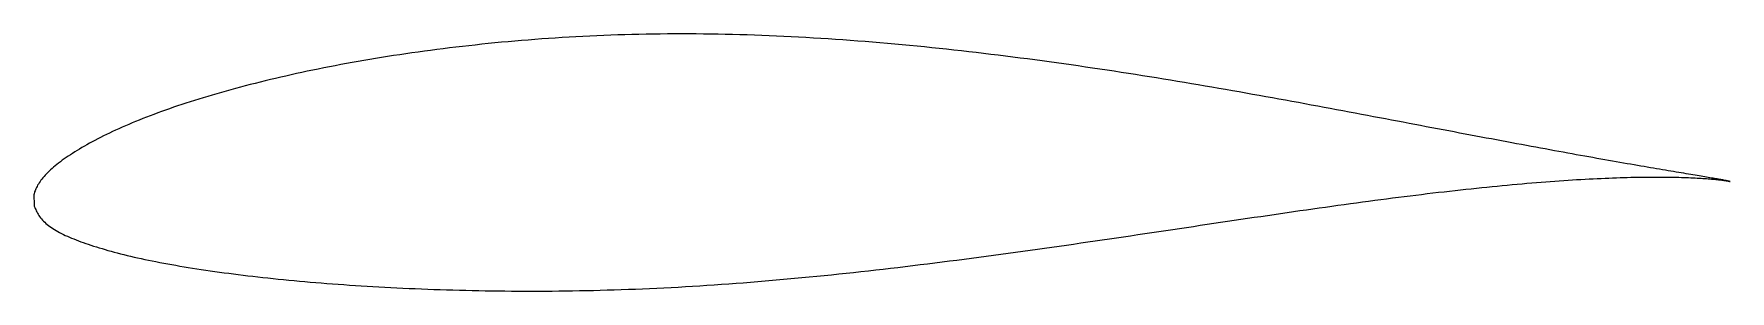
# Model space of a CAD drawing. Header units: metres. Extents: x -15.6 to 31.7, y -2.6 to 4.6.
import ezdxf

# ---------------------------------------------------------------- set-up
doc = ezdxf.new("R2010")
doc.units = ezdxf.units.M

msp = doc.modelspace()

# ---------------------------------------------------------------- linework, layer by layer
msp.add_lwpolyline([(31.656, 0.443), (31.655, 0.444), (31.653, 0.445), (31.648, 0.446), (31.642, 0.447), (31.634, 0.449), (31.624, 0.452), (31.612, 0.454), (31.599, 0.457), (31.583, 0.46), (31.566, 0.464), (31.547, 0.468), (31.526, 0.472), (31.504, 0.476), (31.48, 0.481), (31.454, 0.486), (31.426, 0.491), (31.396, 0.496), (31.365, 0.502), (31.331, 0.508), (31.296, 0.514), (31.26, 0.52), (31.221, 0.527), (31.181, 0.534), (31.139, 0.541), (31.095, 0.549), (31.049, 0.557), (31.002, 0.565), (30.953, 0.573), (30.902, 0.582), (30.849, 0.591), (30.795, 0.6), (30.739, 0.609), (30.681, 0.619), (30.621, 0.629), (30.56, 0.639), (30.497, 0.65), (30.432, 0.661), (30.366, 0.672), (30.298, 0.683), (30.228, 0.695), (30.156, 0.707), (30.083, 0.719), (30.008, 0.732), (29.932, 0.745), (29.853, 0.758), (29.773, 0.771), (29.692, 0.785), (29.609, 0.799), (29.524, 0.813), (29.437, 0.828), (29.349, 0.843), (29.259, 0.859), (29.168, 0.874), (29.075, 0.89), (28.98, 0.907), (28.884, 0.923), (28.786, 0.94), (28.687, 0.957), (28.586, 0.975), (28.483, 0.993), (28.379, 1.011), (28.273, 1.03), (28.166, 1.049), (28.057, 1.068), (27.947, 1.088), (27.835, 1.108), (27.722, 1.128), (27.607, 1.149), (27.49, 1.17), (27.373, 1.191), (27.253, 1.213), (27.133, 1.234), (27.01, 1.257), (26.887, 1.279), (26.762, 1.302), (26.635, 1.325), (26.507, 1.349), (26.378, 1.373), (26.247, 1.397), (26.115, 1.421), (25.981, 1.446), (25.846, 1.471), (25.71, 1.496), (25.572, 1.522), (25.433, 1.548), (25.293, 1.574), (25.151, 1.601), (25.008, 1.628), (24.864, 1.655), (24.718, 1.682), (24.571, 1.71), (24.423, 1.738), (24.274, 1.766), (24.123, 1.794), (23.972, 1.823), (23.819, 1.852), (23.664, 1.881), (23.509, 1.911), (23.352, 1.94), (23.194, 1.97), (23.035, 2.001), (22.875, 2.031), (22.714, 2.061), (22.552, 2.092), (22.388, 2.123), (22.224, 2.154), (22.058, 2.186), (21.891, 2.217), (21.724, 2.249), (21.555, 2.281), (21.385, 2.313), (21.214, 2.345), (21.042, 2.377), (20.869, 2.41), (20.695, 2.442), (20.52, 2.475), (20.345, 2.507), (20.168, 2.54), (19.99, 2.573), (19.812, 2.606), (19.632, 2.639), (19.452, 2.672), (19.271, 2.705), (19.088, 2.738), (18.905, 2.771), (18.722, 2.804), (18.537, 2.837), (18.352, 2.87), (18.166, 2.903), (17.979, 2.937), (17.791, 2.97), (17.602, 3.002), (17.413, 3.035), (17.223, 3.068), (17.033, 3.101), (16.841, 3.133), (16.649, 3.166), (16.457, 3.198), (16.264, 3.23), (16.07, 3.262), (15.875, 3.294), (15.68, 3.326), (15.484, 3.357), (15.288, 3.389), (15.091, 3.42), (14.894, 3.451), (14.696, 3.482), (14.498, 3.512), (14.299, 3.542), (14.099, 3.572), (13.899, 3.602), (13.699, 3.632), (13.499, 3.661), (13.297, 3.689), (13.096, 3.718), (12.894, 3.746), (12.692, 3.774), (12.489, 3.802), (12.286, 3.829), (12.083, 3.856), (11.879, 3.882), (11.675, 3.908), (11.471, 3.934), (11.267, 3.959), (11.062, 3.984), (10.857, 4.009), (10.652, 4.033), (10.447, 4.056), (10.241, 4.079), (10.036, 4.102), (9.83, 4.125), (9.624, 4.146), (9.418, 4.168), (9.212, 4.189), (9.006, 4.209), (8.799, 4.229), (8.593, 4.248), (8.386, 4.267), (8.18, 4.286), (7.974, 4.304), (7.767, 4.321), (7.561, 4.338), (7.354, 4.354), (7.148, 4.369), (6.942, 4.384), (6.736, 4.399), (6.529, 4.413), (6.324, 4.426), (6.118, 4.438), (5.912, 4.45), (5.707, 4.462), (5.501, 4.472), (5.296, 4.483), (5.091, 4.492), (4.887, 4.501), (4.682, 4.509), (4.478, 4.516), (4.274, 4.523), (4.07, 4.529), (3.867, 4.535), (3.664, 4.539), (3.462, 4.543), (3.259, 4.546), (3.057, 4.549), (2.856, 4.551), (2.655, 4.552), (2.454, 4.552), (2.254, 4.552), (2.054, 4.551), (1.855, 4.549), (1.656, 4.547), (1.457, 4.544), (1.259, 4.54), (1.062, 4.535), (0.865, 4.53), (0.669, 4.524), (0.473, 4.517), (0.278, 4.51), (0.083, 4.502), (-0.111, 4.493), (-0.304, 4.483), (-0.497, 4.473), (-0.689, 4.462), (-0.88, 4.451), (-1.071, 4.439), (-1.261, 4.426), (-1.45, 4.412), (-1.638, 4.398), (-1.826, 4.383), (-2.013, 4.368), (-2.2, 4.352), (-2.385, 4.336), (-2.57, 4.319), (-2.754, 4.301), (-2.937, 4.283), (-3.119, 4.264), (-3.3, 4.244), (-3.481, 4.224), (-3.66, 4.204), (-3.839, 4.183), (-4.017, 4.162), (-4.194, 4.14), (-4.37, 4.117), (-4.545, 4.094), (-4.719, 4.071), (-4.892, 4.047), (-5.064, 4.023), (-5.235, 3.998), (-5.405, 3.973), (-5.574, 3.948), (-5.742, 3.921), (-5.909, 3.895), (-6.075, 3.868), (-6.24, 3.84), (-6.404, 3.813), (-6.567, 3.784), (-6.728, 3.756), (-6.888, 3.726), (-7.048, 3.697), (-7.206, 3.667), (-7.363, 3.637), (-7.519, 3.606), (-7.673, 3.575), (-7.827, 3.544), (-7.979, 3.512), (-8.13, 3.48), (-8.279, 3.447), (-8.428, 3.415), (-8.575, 3.381), (-8.721, 3.348), (-8.866, 3.315), (-9.009, 3.28), (-9.151, 3.246), (-9.292, 3.212), (-9.432, 3.177), (-9.57, 3.141), (-9.707, 3.106), (-9.842, 3.071), (-9.976, 3.035), (-10.109, 2.998), (-10.24, 2.962), (-10.37, 2.925), (-10.499, 2.889), (-10.626, 2.852), (-10.752, 2.814), (-10.876, 2.777), (-10.999, 2.739), (-11.12, 2.702), (-11.24, 2.664), (-11.359, 2.625), (-11.476, 2.587), (-11.591, 2.548), (-11.705, 2.51), (-11.818, 2.471), (-11.929, 2.432), (-12.038, 2.393), (-12.146, 2.354), (-12.252, 2.314), (-12.357, 2.275), (-12.461, 2.235), (-12.562, 2.196), (-12.663, 2.156), (-12.761, 2.116), (-12.858, 2.076), (-12.954, 2.035), (-13.048, 1.995), (-13.14, 1.955), (-13.23, 1.914), (-13.319, 1.874), (-13.407, 1.833), (-13.493, 1.792), (-13.577, 1.752), (-13.659, 1.711), (-13.74, 1.67), (-13.819, 1.629), (-13.897, 1.589), (-13.973, 1.548), (-14.047, 1.508), (-14.119, 1.467), (-14.19, 1.427), (-14.259, 1.387), (-14.327, 1.347), (-14.392, 1.307), (-14.456, 1.267), (-14.519, 1.228), (-14.579, 1.189), (-14.638, 1.15), (-14.695, 1.111), (-14.751, 1.072), (-14.804, 1.034), (-14.856, 0.996), (-14.907, 0.958), (-14.955, 0.92), (-15.002, 0.882), (-15.047, 0.845), (-15.09, 0.807), (-15.131, 0.77), (-15.171, 0.733), (-15.209, 0.696), (-15.245, 0.659), (-15.28, 0.622), (-15.312, 0.586), (-15.343, 0.549), (-15.372, 0.513), (-15.4, 0.478), (-15.425, 0.442), (-15.449, 0.407), (-15.471, 0.373), (-15.491, 0.339), (-15.509, 0.305), (-15.526, 0.273), (-15.541, 0.241), (-15.554, 0.211), (-15.565, 0.182), (-15.575, 0.155), (-15.582, 0.131), (-15.588, 0.11), (-15.593, 0.094), (-15.595, 0.084), (-15.592, -0.218), (-15.591, -0.221), (-15.588, -0.228), (-15.584, -0.24), (-15.577, -0.257), (-15.569, -0.28), (-15.558, -0.307), (-15.546, -0.337), (-15.532, -0.369), (-15.517, -0.401), (-15.499, -0.434), (-15.48, -0.467), (-15.459, -0.5), (-15.436, -0.532), (-15.411, -0.565), (-15.384, -0.597), (-15.356, -0.629), (-15.326, -0.66), (-15.294, -0.691), (-15.261, -0.721), (-15.225, -0.751), (-15.188, -0.781), (-15.15, -0.81), (-15.109, -0.839), (-15.066, -0.868), (-15.022, -0.896), (-14.976, -0.923), (-14.929, -0.95), (-14.879, -0.977), (-14.828, -1.004), (-14.775, -1.03), (-14.721, -1.056), (-14.664, -1.082), (-14.606, -1.107), (-14.547, -1.132), (-14.485, -1.157), (-14.422, -1.182), (-14.357, -1.207), (-14.29, -1.232), (-14.222, -1.256), (-14.152, -1.281), (-14.08, -1.305), (-14.007, -1.33), (-13.932, -1.354), (-13.855, -1.378), (-13.777, -1.402), (-13.697, -1.426), (-13.615, -1.45), (-13.532, -1.474), (-13.447, -1.498), (-13.36, -1.521), (-13.272, -1.545), (-13.182, -1.568), (-13.09, -1.591), (-12.997, -1.614), (-12.902, -1.636), (-12.806, -1.659), (-12.708, -1.681), (-12.609, -1.703), (-12.508, -1.724), (-12.405, -1.746), (-12.301, -1.767), (-12.195, -1.788), (-12.088, -1.809), (-11.979, -1.829), (-11.869, -1.85), (-11.757, -1.87), (-11.643, -1.89), (-11.529, -1.909), (-11.412, -1.929), (-11.294, -1.948), (-11.175, -1.967), (-11.054, -1.986), (-10.932, -2.005), (-10.809, -2.023), (-10.684, -2.041), (-10.557, -2.059), (-10.429, -2.077), (-10.3, -2.095), (-10.169, -2.112), (-10.037, -2.129), (-9.904, -2.146), (-9.769, -2.162), (-9.633, -2.179), (-9.495, -2.195), (-9.356, -2.211), (-9.216, -2.226), (-9.075, -2.242), (-8.932, -2.257), (-8.788, -2.272), (-8.642, -2.286), (-8.496, -2.301), (-8.348, -2.315), (-8.199, -2.328), (-8.048, -2.342), (-7.897, -2.355), (-7.744, -2.368), (-7.59, -2.381), (-7.435, -2.393), (-7.278, -2.405), (-7.121, -2.417), (-6.962, -2.428), (-6.802, -2.439), (-6.641, -2.45), (-6.479, -2.461), (-6.316, -2.471), (-6.152, -2.481), (-5.986, -2.49), (-5.82, -2.499), (-5.652, -2.508), (-5.484, -2.516), (-5.314, -2.524), (-5.144, -2.532), (-4.972, -2.539), (-4.8, -2.546), (-4.626, -2.553), (-4.452, -2.559), (-4.276, -2.565), (-4.1, -2.57), (-3.923, -2.576), (-3.744, -2.58), (-3.565, -2.585), (-3.385, -2.589), (-3.205, -2.592), (-3.023, -2.596), (-2.84, -2.599), (-2.657, -2.601), (-2.473, -2.603), (-2.288, -2.605), (-2.102, -2.606), (-1.916, -2.606), (-1.728, -2.607), (-1.54, -2.606), (-1.352, -2.606), (-1.162, -2.605), (-0.972, -2.603), (-0.781, -2.601), (-0.59, -2.598), (-0.398, -2.595), (-0.205, -2.591), (-0.011, -2.587), (0.183, -2.582), (0.377, -2.577), (0.572, -2.571), (0.768, -2.565), (0.964, -2.558), (1.161, -2.55), (1.358, -2.542), (1.556, -2.534), (1.755, -2.525), (1.953, -2.515), (2.153, -2.505), (2.352, -2.494), (2.553, -2.483), (2.753, -2.471), (2.954, -2.459), (3.155, -2.446), (3.357, -2.432), (3.559, -2.418), (3.761, -2.404), (3.964, -2.389), (4.167, -2.374), (4.37, -2.358), (4.574, -2.341), (4.778, -2.324), (4.982, -2.307), (5.186, -2.289), (5.391, -2.27), (5.595, -2.251), (5.8, -2.232), (6.005, -2.212), (6.211, -2.192), (6.416, -2.172), (6.621, -2.151), (6.827, -2.13), (7.033, -2.108), (7.238, -2.086), (7.444, -2.063), (7.65, -2.04), (7.856, -2.017), (8.062, -1.994), (8.268, -1.97), (8.473, -1.946), (8.679, -1.921), (8.885, -1.896), (9.091, -1.871), (9.296, -1.846), (9.502, -1.82), (9.707, -1.795), (9.912, -1.769), (10.118, -1.742), (10.323, -1.716), (10.527, -1.689), (10.732, -1.662), (10.936, -1.635), (11.14, -1.607), (11.344, -1.58), (11.548, -1.552), (11.751, -1.524), (11.955, -1.496), (12.157, -1.468), (12.36, -1.44), (12.562, -1.412), (12.764, -1.383), (12.965, -1.355), (13.167, -1.326), (13.367, -1.297), (13.568, -1.268), (13.767, -1.239), (13.967, -1.21), (14.166, -1.181), (14.364, -1.152), (14.562, -1.123), (14.76, -1.094), (14.957, -1.065), (15.154, -1.036), (15.35, -1.007), (15.545, -0.978), (15.74, -0.949), (15.934, -0.92), (16.128, -0.891), (16.321, -0.862), (16.513, -0.833), (16.705, -0.805), (16.896, -0.776), (17.087, -0.748), (17.276, -0.719), (17.465, -0.691), (17.654, -0.663), (17.841, -0.635), (18.028, -0.608), (18.214, -0.58), (18.4, -0.553), (18.584, -0.526), (18.768, -0.499), (18.951, -0.472), (19.133, -0.445), (19.314, -0.419), (19.495, -0.393), (19.674, -0.367), (19.853, -0.342), (20.031, -0.317), (20.208, -0.292), (20.383, -0.267), (20.559, -0.242), (20.733, -0.218), (20.906, -0.194), (21.078, -0.171), (21.249, -0.147), (21.419, -0.124), (21.588, -0.102), (21.756, -0.079), (21.923, -0.057), (22.089, -0.036), (22.254, -0.014), (22.418, 0.007), (22.581, 0.027), (22.742, 0.047), (22.903, 0.067), (23.062, 0.086), (23.221, 0.106), (23.378, 0.124), (23.534, 0.143), (23.688, 0.16), (23.842, 0.178), (23.994, 0.195), (24.146, 0.212), (24.296, 0.228), (24.444, 0.244), (24.592, 0.26), (24.738, 0.275), (24.883, 0.29), (25.027, 0.304), (25.169, 0.318), (25.31, 0.332), (25.45, 0.345), (25.588, 0.358), (25.725, 0.37), (25.861, 0.382), (25.996, 0.394), (26.129, 0.405), (26.26, 0.416), (26.391, 0.426), (26.52, 0.436), (26.647, 0.446), (26.773, 0.455), (26.898, 0.464), (27.021, 0.472), (27.143, 0.48), (27.263, 0.488), (27.382, 0.495), (27.5, 0.502), (27.616, 0.509), (27.73, 0.515), (27.843, 0.521), (27.955, 0.526), (28.065, 0.531), (28.173, 0.536), (28.28, 0.54), (28.385, 0.545), (28.489, 0.548), (28.591, 0.552), (28.692, 0.555), (28.791, 0.557), (28.889, 0.56), (28.985, 0.562), (29.079, 0.563), (29.172, 0.565), (29.263, 0.566), (29.353, 0.567), (29.441, 0.568), (29.527, 0.568), (29.612, 0.568), (29.695, 0.568), (29.776, 0.567), (29.856, 0.567), (29.934, 0.566), (30.01, 0.565), (30.085, 0.563), (30.158, 0.562), (30.23, 0.56), (30.299, 0.558), (30.367, 0.556), (30.434, 0.554), (30.498, 0.551), (30.561, 0.549), (30.622, 0.546), (30.682, 0.543), (30.74, 0.54), (30.796, 0.537), (30.85, 0.533), (30.902, 0.53), (30.953, 0.527), (31.002, 0.523), (31.05, 0.52), (31.095, 0.516), (31.139, 0.512), (31.181, 0.508), (31.221, 0.505), (31.26, 0.501), (31.297, 0.497), (31.332, 0.493), (31.365, 0.489), (31.396, 0.486), (31.426, 0.482), (31.454, 0.478), (31.48, 0.475), (31.504, 0.471), (31.527, 0.468), (31.547, 0.465), (31.566, 0.462), (31.583, 0.459), (31.599, 0.456), (31.612, 0.454), (31.624, 0.451), (31.634, 0.449), (31.642, 0.447), (31.648, 0.446), (31.653, 0.445), (31.655, 0.444), (31.656, 0.443)], close=True)

doc.saveas('drawing.dxf')
